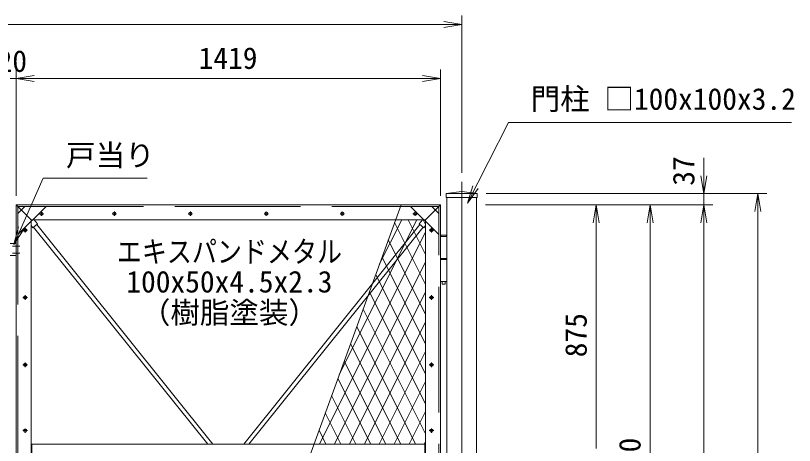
# Model space of a CAD drawing. Units: millimetres, scale not verified. Extents: x 1537 to 14137, y -4389 to 4521.
# Drawn here: x 5885 to 8490, y -247 to 1190 of the extents above; entities that cross this region are included whole.
import ezdxf
from ezdxf.enums import TextEntityAlignment as Align

# ---------------------------------------------------------------- set-up
doc = ezdxf.new("R2010")
doc.units = ezdxf.units.MM
doc.header["$LTSCALE"] = 70
doc.linetypes.add('DASHED', pattern=[7.5, 6, -1.5])
doc.linetypes.add('USER1', pattern=[50.8, 31.75, -6.35, 6.35, -6.35])
for name, color, linetype, lineweight in [('0-4_D-BMK', 2, 'USER1', 13), ('0-5_D-STR1', 1, 'Continuous', 18), ('0-6_D-STR3', 3, 'Continuous', 13), ('0-8_D-STR2', 7, 'Continuous', 9), ('0-9_D-STR-DIM', 7, 'Continuous', 9), ('0-A_0', 7, 'Continuous', 9), ('0-B_D-STR-TXT', 7, 'Continuous', 9), ('0-C_Defpoints', 8, 'Continuous', 18)]:
    doc.layers.add(name, color=color, linetype=linetype, lineweight=lineweight)
doc.styles.add('ＭＳ ゴシック', font='')
doc.styles.get('ＭＳ ゴシック').set_extended_font_data('MS Gothic')

# ---------------------------------------------------------------- blocks, each defined once
blk = doc.blocks.new('_Open')
at = {"layer": '0-A_0'}
blk.add_line((-70, 11.67), (0, 0), dxfattribs=at)
blk.add_lwpolyline([(-70, -11.67), (0, 0), (-70, 0)], dxfattribs=at)

msp = doc.modelspace()

# ---------------------------------------------------------------- linework, layer by layer
at = {"layer": '0-4_D-BMK'}
for p, q in [((7377.14, 634.72), (7377.14, -1732.28)), ((5979.08, 527.72), (5964.2, 527.72)), ((5971.64, 535.16), (5971.64, 520.28)), ((6223.08, 527.72), (6208.2, 527.72)), ((6215.64, 535.16), (6215.64, 520.28)), ((6477.08, 527.72), (6462.2, 527.72)), ((6469.64, 535.16), (6469.64, 520.28)), ((6731.08, 527.72), (6716.2, 527.72)), ((6723.64, 535.16), (6723.64, 520.28)), ((6985.08, 527.72), (6970.2, 527.72)), ((6977.64, 535.16), (6977.64, 520.28)), ((7229.08, 527.72), (7214.2, 527.72)), ((7221.64, 535.16), (7221.64, 520.28)), ((5924.58, 472.72), (5909.7, 472.72)), ((5917.14, 480.16), (5917.14, 465.28)), ((7283.58, 472.72), (7268.7, 472.72)), ((7276.14, 480.16), (7276.14, 465.28)), ((5874.64, 419.72), (5899.64, 419.72)), ((5874.64, 395.72), (5899.64, 395.72)), ((5909.7, 247.72), (5924.58, 247.72)), ((5917.14, 255.16), (5917.14, 240.28)), ((7268.7, 247.72), (7283.58, 247.72)), ((7276.14, 255.16), (7276.14, 240.28)), ((5917.14, 30.16), (5917.14, 15.28)), ((7276.14, 30.16), (7276.14, 15.28)), ((5909.7, 22.72), (5924.58, 22.72)), ((7268.7, 22.72), (7283.58, 22.72)), ((5924.58, -197.28), (5909.7, -197.28)), ((5917.14, -189.84), (5917.14, -204.72)), ((7283.58, -197.28), (7268.7, -197.28)), ((7276.14, -189.84), (7276.14, -204.72))]:
    msp.add_line(p, q, dxfattribs=at)
at = {"layer": '0-5_D-STR1'}
for p, q in [((7325.54, 594.72), (7428.74, 594.72)), ((7325.54, 594.72), (7325.54, 581.72)), ((7325.54, 581.72), (7428.74, 581.72)), ((7427.14, 581.72), (7427.14, -1692.28)), ((7428.74, 594.72), (7428.74, 581.72)), ((5887.14, -300.28), (5887.14, 557.72)), ((5887.14, 557.72), (7306.14, 557.72)), ((5887.14, 557.72), (5937.14, 507.72)), ((7306.14, 557.72), (7256.14, 507.72)), ((7306.14, -1192.28), (7306.14, 557.72)), ((5937.14, -300.28), (5937.14, 507.72)), ((5937.14, 507.72), (7256.14, 507.72)), ((7256.14, -1142.28), (7256.14, 507.72)), ((5937.14, -242.28), (7256.14, -242.28)), ((5939.14, -242.28), (5939.14, -300.28)), ((7254.14, -242.28), (7254.14, -392.28))]:
    msp.add_line(p, q, dxfattribs=at)
at = {"layer": '0-5_D-STR1', "linetype": 'DASHED'}
for p, q in [((5893.14, -300.28), (5893.14, 551.72)), ((5893.14, 551.72), (7300.14, 551.72)), ((7300.14, -1186.28), (7300.14, 551.72))]:
    msp.add_line(p, q, dxfattribs=at)
at = {"layer": '0-5_D-STR1'}
for points in [[(7325.54, 594.72), (7377.14, 601.72), (7428.74, 594.72)], [(7427.14, -1692.28), (7327.14, -1692.28), (7327.14, 581.72)]]:
    msp.add_lwpolyline(points, dxfattribs=at)
at = {"layer": '0-6_D-STR3', "linetype": 'DASHED'}
for p, q in [((5893.14, 457.72), (5987.14, 551.72)), ((5893.14, 528.43), (5916.43, 551.72)), ((7300.14, 457.72), (7206.14, 551.72)), ((7300.14, 528.43), (7276.85, 551.72))]:
    msp.add_line(p, q, dxfattribs=at)
at = {"layer": '0-6_D-STR3'}
for p, q in [((5947.07, 507.72), (5958.43, 493.56)), ((7246.2, 507.72), (7234.84, 493.56)), ((5945.56, 483.23), (6528.08, -242.28)), ((5955.7, 491.37), (6544.75, -242.28)), ((7237.57, 491.37), (6648.52, -242.28)), ((7247.71, 483.23), (6665.19, -242.28)), ((7306.14, 451.72), (7306.14, 300.72)), ((7306.14, 451.72), (7327.14, 451.72)), ((7327.14, 451.72), (7327.14, 300.72)), ((5867.14, 427.72), (5887.14, 427.72)), ((5867.14, 387.72), (5887.14, 387.72)), ((7306.14, 377.72), (7327.14, 377.72)), ((7306.14, 374.72), (7327.14, 374.72)), ((7306.14, 300.72), (7327.14, 300.72))]:
    msp.add_line(p, q, dxfattribs=at)
for points in [[(5937.14, 488.14), (5942.83, 481.04), (5958.43, 493.56)], [(7256.14, 488.14), (7250.44, 481.04), (7234.84, 493.56)], [(7307.14, 451.72), (7307.14, 455.72), (7326.14, 455.72), (7326.14, 451.72)], [(7311.39, 300.72), (7311.39, 291.72), (7321.89, 291.72), (7321.89, 300.72)]]:
    msp.add_lwpolyline(points, dxfattribs=at)
for centre in [(5971.64, 527.72), (6215.64, 527.72), (6469.64, 527.72), (6723.64, 527.72), (6977.64, 527.72), (7221.64, 527.72), (5917.14, 472.72), (7276.14, 472.72), (5917.14, 247.72), (7276.14, 247.72), (5917.14, 22.72), (7276.14, 22.72), (5917.14, -197.28), (7276.14, -197.28)]:
    msp.add_circle(centre, 5.25, dxfattribs=at)
at = {"layer": '0-8_D-STR2'}
for p, q in [((6967.72, -9.95), (7226.56, 507.72)), ((7101.52, 357.65), (7176.55, 507.72)), ((7256.14, 291.5), (7152.72, 498.33)), ((7256.14, 391.49), (7198.02, 507.72)), ((7256.14, 491.49), (7248.02, 507.72)), ((6901.56, -242.28), (7256.14, 466.87)), ((7256.14, 191.5), (7131.66, 440.46)), ((6951.57, -242.28), (7256.14, 366.85)), ((7256.14, 91.51), (7110.6, 382.59)), ((7256.14, -8.48), (7089.53, 324.72)), ((7001.57, -242.28), (7256.14, 266.84)), ((7256.14, -108.48), (7068.47, 266.85)), ((7256.14, -208.47), (7047.41, 208.98)), ((7051.58, -242.28), (7256.14, 166.83)), ((7223.05, -242.28), (7026.34, 151.12)), ((7173.05, -242.28), (7005.28, 93.25)), ((7101.58, -242.28), (7256.14, 66.82)), ((7123.05, -242.28), (6984.22, 35.38)), ((7073.05, -242.28), (6963.16, -22.49)), ((7151.59, -242.28), (7256.14, -33.19)), ((7023.06, -242.28), (6942.09, -80.36)), ((6973.06, -242.28), (6921.03, -138.23)), ((7201.6, -242.28), (7256.14, -133.2)), ((6923.06, -242.28), (6899.97, -196.1)), ((7251.6, -242.28), (7256.14, -233.22))]:
    msp.add_line(p, q, dxfattribs=at)
at = {"layer": '0-9_D-STR-DIM'}
for p, q in [((7377.14, 664.72), (7377.14, 1189.76)), ((7317.14, 1159.76), (4437.14, 1159.76)), ((5887.14, 587.72), (5887.14, 1009.76)), ((5887.14, 587.72), (5887.14, 1009.76)), ((7306.14, 587.72), (7306.14, 1009.76)), ((5867.14, 979.76), (5887.14, 979.76)), ((5947.14, 979.76), (6007.14, 979.76)), ((5947.14, 979.76), (7246.14, 979.76)), ((8187.14, 654.72), (8187.14, 714.72)), ((7458.74, 594.72), (8217.14, 594.72)), ((7478.74, 594.72), (8397.14, 594.72)), ((8187.14, 557.72), (8187.14, 594.72)), ((7457.14, 557.72), (7857.14, 557.72)), ((7457.14, 557.72), (8037.14, 557.72)), ((7457.14, 557.72), (8217.14, 557.72)), ((7477.14, 557.72), (8217.14, 557.72)), ((8367.14, 534.72), (8367.14, -1632.28)), ((7827.14, 497.72), (7827.14, -257.28)), ((8007.14, 497.72), (8007.14, -1132.28)), ((8187.14, 497.72), (8187.14, -1182.28)), ((8187.14, 497.72), (8187.14, 437.72))]:
    msp.add_line(p, q, dxfattribs=at)
at = {"layer": '0-B_D-STR-TXT'}
for points in [[(8479.58, 832.87), (7533.27, 832.87), (7397.59, 564.75)], [(6325.03, 646.23), (5977.58, 646.23), (5880.38, 426.6)]]:
    msp.add_lwpolyline(points, dxfattribs=at)
at = {"layer": '0-C_Defpoints'}
msp.add_line((6537.39, -1192.28), (7174.33, 557.72), dxfattribs=at)

# ---------------------------------------------------------------- block references
at = {"layer": '0-9_D-STR-DIM', "xscale": 0.8571429, "yscale": 0.8571429}
for p in [(7377.14, 1159.76), (7306.14, 979.76)]:
    msp.add_blockref('_Open', p, dxfattribs=at)
for p, rotation in [((5887.14, 979.76), 180), ((5887.14, 979.76), 180), ((8187.14, 594.72), 270), ((8367.14, 594.72), 90), ((7827.14, 557.72), 90), ((8007.14, 557.72), 90), ((8187.14, 557.72), 90), ((8187.14, 557.72), 90)]:
    msp.add_blockref('_Open', p, dxfattribs=dict(at, rotation=rotation))
at = {"layer": '0-B_D-STR-TXT', "xscale": 0.8571429, "yscale": 0.8571429}
for p, rotation in [((7396.68, 562.96), 243.15762), ((5879.57, 424.78), 246.12873)]:
    msp.add_blockref('_Open', p, dxfattribs=dict(at, rotation=rotation))

# ---------------------------------------------------------------- texts
at = {"layer": '0-9_D-STR-DIM', "style": 'ＭＳ ゴシック'}
for s, p in [('20', (5825.01, 979.83)), ('1419', (6497.26, 989.88))]:
    msp.add_text(s, height=72.36, dxfattribs=at).set_placement(p, align=Align.BOTTOM_LEFT)
for s, p in [('37', (8177.02, 621.17)), ('875', (7817.01, 47.88)), ('1750', (7997.01, -417.63))]:
    msp.add_text(s, height=72.36, rotation=90, dxfattribs=at).set_placement(p, align=Align.BOTTOM_LEFT)
at = {"layer": '0-B_D-STR-TXT', "style": 'ＭＳ ゴシック'}
for s, p in [('門柱 □100x100x3.2', (7607.76, 853.27)), ('戸当り', (6053.96, 665.49)), ('100x50x4.5x2.3', (6255.52, 242.67)), ('（樹脂塗装）', (6304.25, 139.49))]:
    msp.add_text(s, height=72.36, dxfattribs=at).set_placement(p, align=Align.BOTTOM_LEFT)
at = {"layer": '0-B_D-STR-TXT', "style": 'ＭＳ ゴシック', "width": 0.85}
msp.add_text('エキスパンドメタル', height=72.16, dxfattribs=at).set_placement((6223.85, 343.07), align=Align.BOTTOM_LEFT)

doc.saveas('drawing.dxf')
